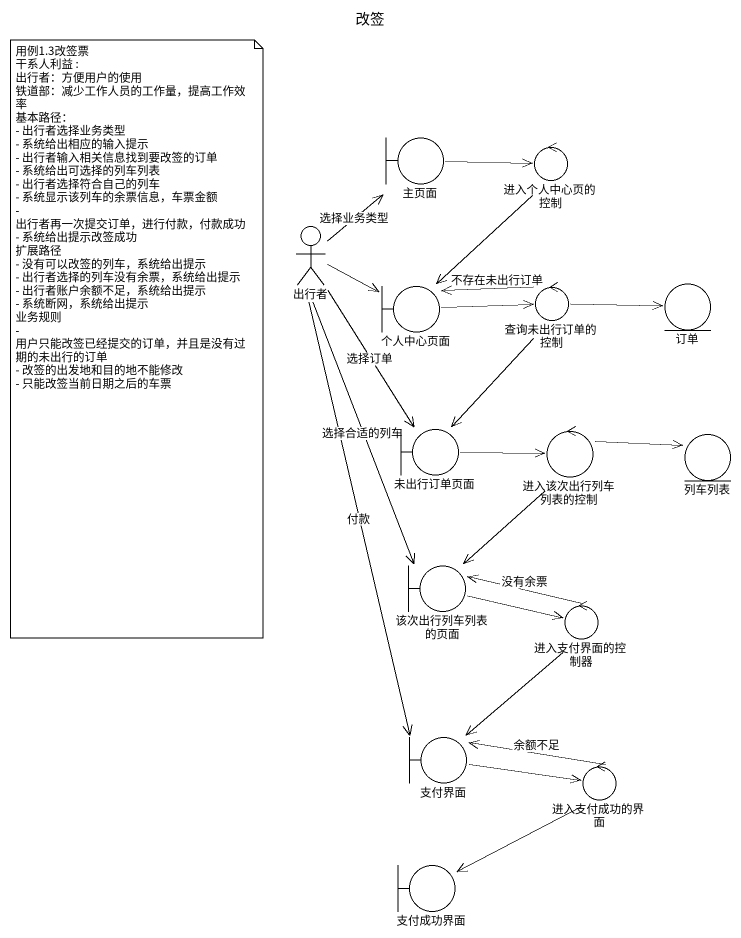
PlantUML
@startuml
title 改签
boundary 主页面
control 进入个人中心页的控制
actor 出行者
boundary 个人中心页面
control 查询未出行订单的控制
entity 订单
boundary 未出行订单页面
control 进入该次出行列车列表的控制
entity 列车列表
boundary 该次出行列车列表的页面
control 进入支付界面的控制器
boundary 支付界面
control 进入支付成功的界面
boundary 支付成功界面
主页面 -right-> 进入个人中心页的控制
进入个人中心页的控制 --> 个人中心页面
出行者 -up-> 主页面 : 选择业务类型
出行者 -right-> 个人中心页面
出行者 --> 未出行订单页面 : 选择订单
出行者 --> 该次出行列车列表的页面 : 选择合适的列车
出行者 --> 支付界面 : 付款
个人中心页面 -right-> 查询未出行订单的控制
查询未出行订单的控制 -left-> 个人中心页面 : 不存在未出行订单
查询未出行订单的控制 -right-> 订单
查询未出行订单的控制 --> 未出行订单页面
未出行订单页面 -right-> 进入该次出行列车列表的控制
进入该次出行列车列表的控制 -right-> 列车列表
进入该次出行列车列表的控制 --> 该次出行列车列表的页面
该次出行列车列表的页面 -right-> 进入支付界面的控制器
进入支付界面的控制器 -left-> 该次出行列车列表的页面 : 没有余票
进入支付界面的控制器 --> 支付界面
支付界面 -right-> 进入支付成功的界面
进入支付成功的界面 -left-> 支付界面 : 余额不足
进入支付成功的界面 -left-> 支付成功界面
note as N1
  用例1.3改签票
  干系人利益 :
  出行者：方便用户的使用
  铁道部：减少工作人员的工作量，提高工作效率
  基本路径：
  - 出行者选择业务类型
  - 系统给出相应的输入提示
  - 出行者输入相关信息找到要改签的订单
  - 系统给出可选择的列车列表
  - 出行者选择符合自己的列车
  - 系统显示该列车的余票信息，车票金额
  - 出行者再一次提交订单，进行付款，付款成功
  - 系统给出提示改签成功
  扩展路径
  - 没有可以改签的列车，系统给出提示
  - 出行者选择的列车没有余票，系统给出提示
  - 出行者账户余额不足，系统给出提示
  - 系统断网，系统给出提示
  业务规则
  - 用户只能改签已经提交的订单，并且是没有过期的未出行的订单
  - 改签的出发地和目的地不能修改
  - 只能改签当前日期之后的车票
end note
@enduml
